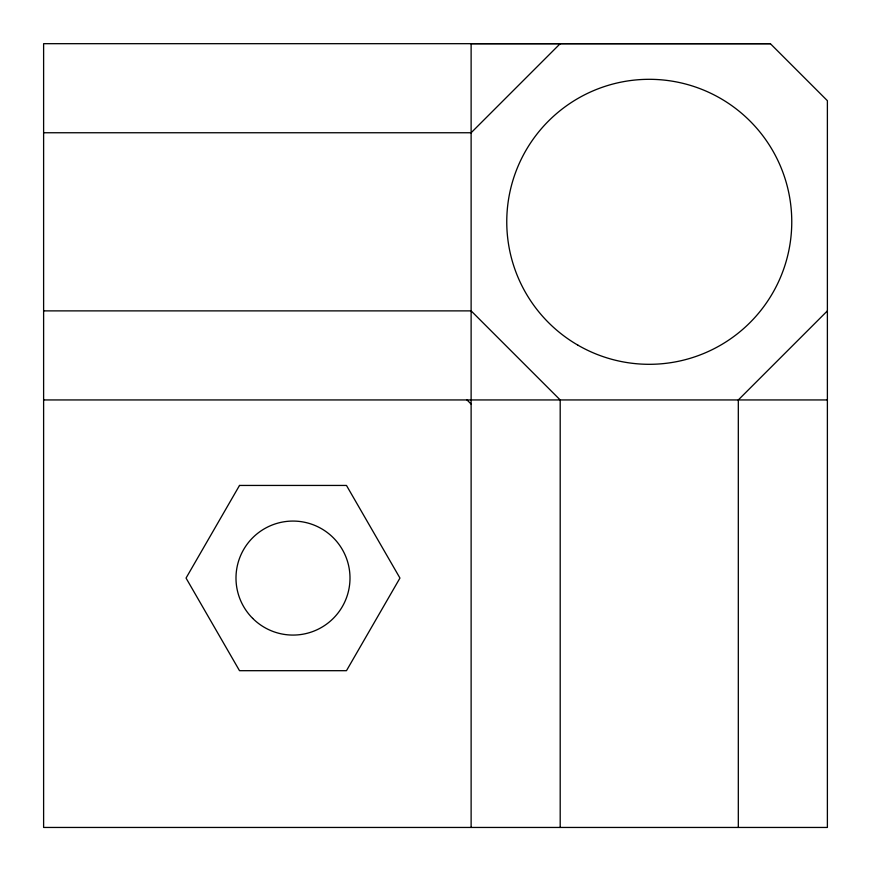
<?xml version="1.0" encoding="UTF-8"?>
<svg xmlns="http://www.w3.org/2000/svg" width="871" height="871" viewBox="0 0 871 871"><rect width="100%" height="100%" fill="white"/><g stroke="black" fill="none" stroke-linecap="round" stroke-linejoin="round"><path stroke-width="1.31" d="M560.195 43.681L471.124 132.751L43.615 132.751M827.385 310.882L738.314 399.941L738.314 827.45M770.378 43.681L43.615 43.681L43.615 827.45L827.385 827.45L827.385 100.688L770.378 43.681L471.124 43.681L471.124 827.45M43.615 310.882L471.124 310.882L560.195 399.941L560.195 827.45M43.615 399.941L827.385 399.941M466.998 399.941L471.124 404.068M239.514 485.441L186.046 578.072L239.514 670.692L346.473 670.692L399.952 578.072L346.473 485.441L239.514 485.441M578.006 345.221A142.506 142.506 0 0 0 791.761 221.811A142.506 142.506 0 0 0 578.006 98.401A142.506 142.506 0 0 0 578.006 345.221M252.688 618.377A56.996 56.996 0 0 0 348.052 592.824A56.996 56.996 0 0 0 278.241 523.014A56.996 56.996 0 0 0 252.688 618.377"/></g></svg>
